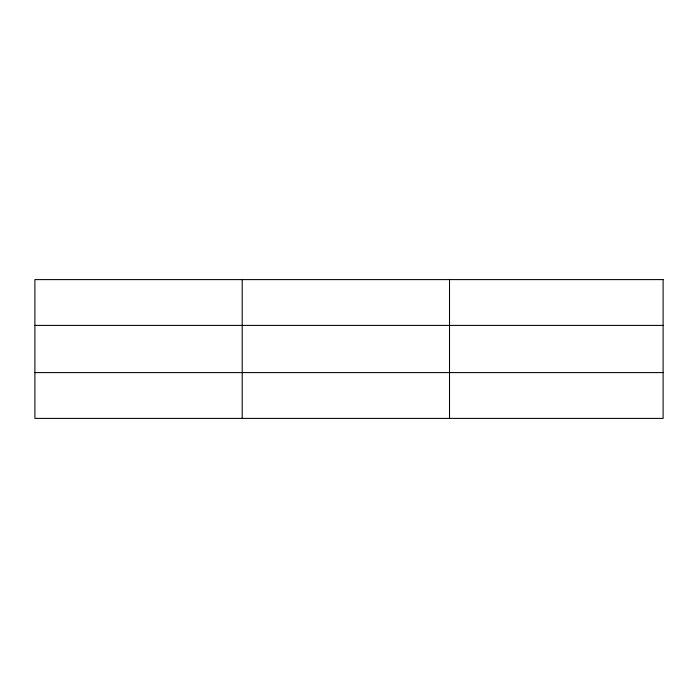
<?xml version="1.0" encoding="UTF-8"?>
<svg xmlns="http://www.w3.org/2000/svg" width="698" height="698" viewBox="0 0 698 698"><rect width="100%" height="100%" fill="white"/><g stroke="black" fill="none" stroke-linecap="round" stroke-linejoin="round"><path stroke-width="1.05" d="M242.206 418.399L242.206 279.601M449.512 418.399L449.512 279.601M34.9 325.408L663.1 325.408M34.9 372.592L663.1 372.592M663.1 279.601L663.1 418.399L34.9 418.399L34.9 279.601L663.1 279.601"/></g></svg>
